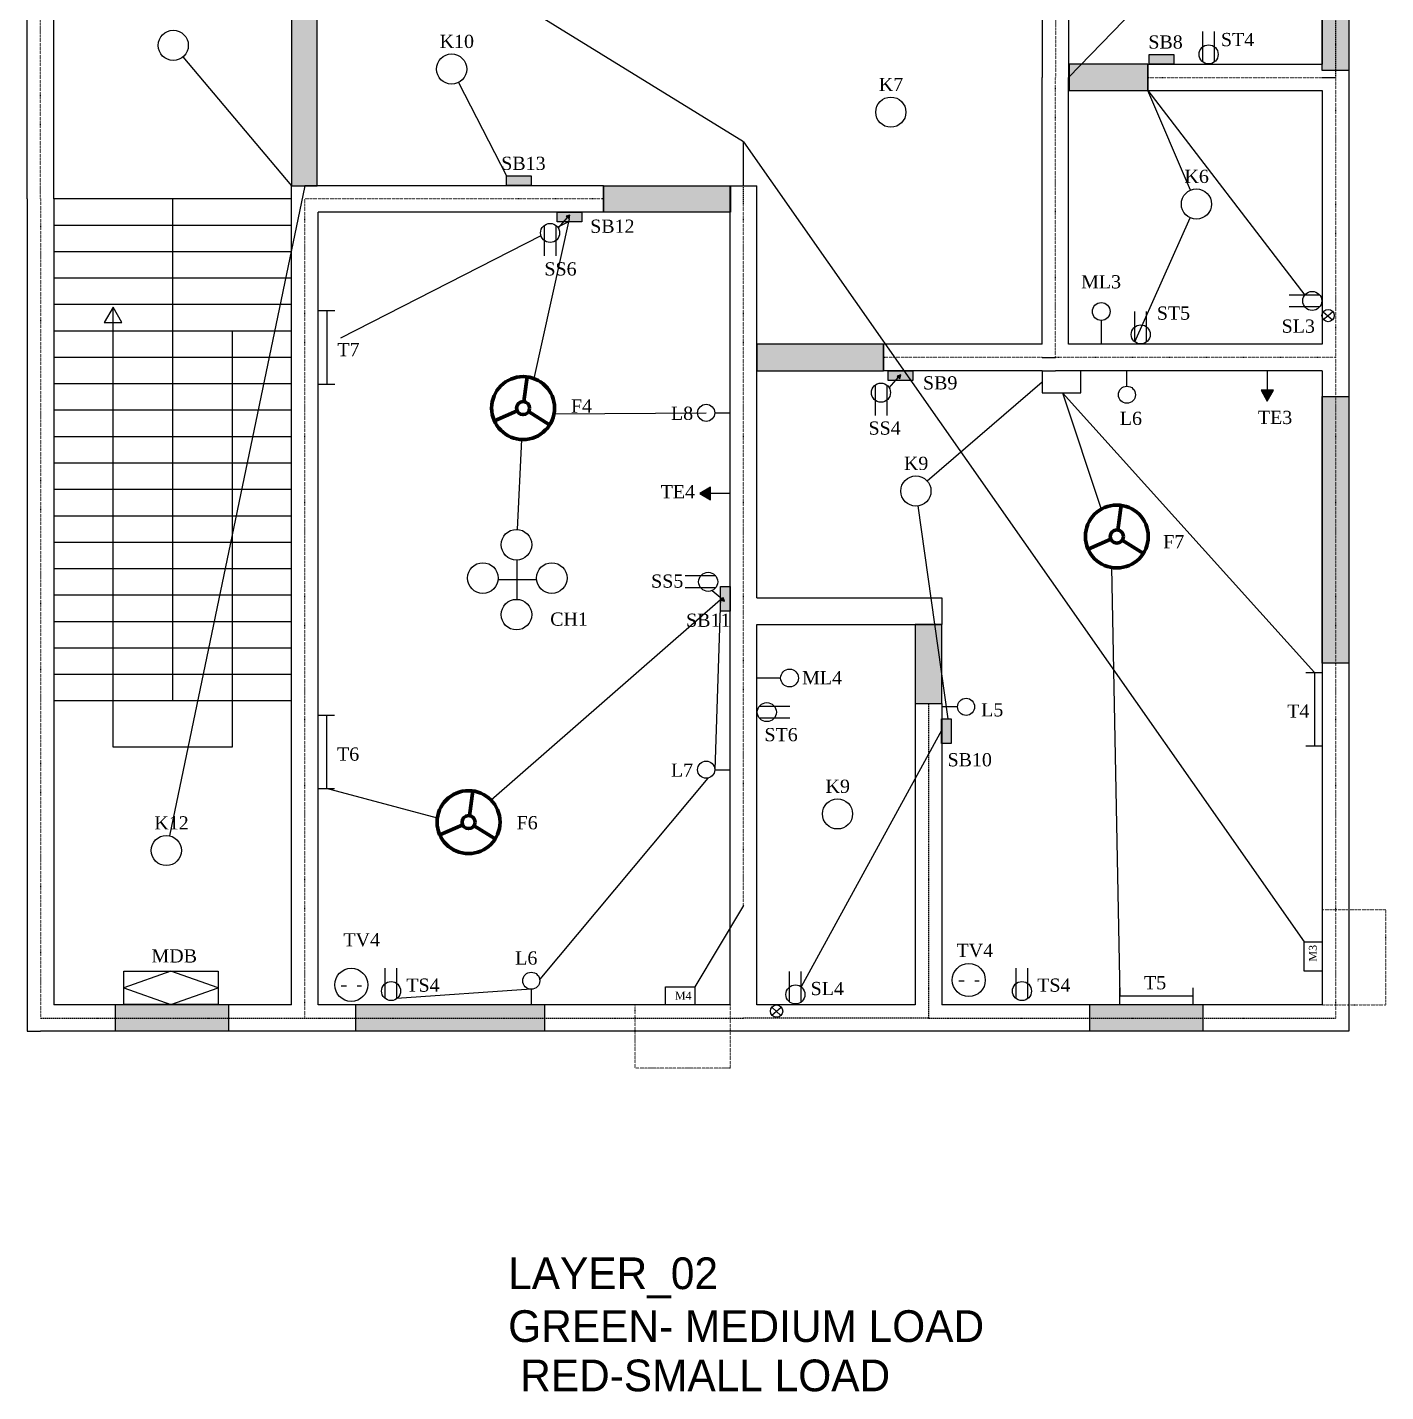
# Model space of a CAD drawing. Header units: inches. Extents: x -1325 to 3116, y -95 to 942.
# Drawn here: x 1796 to 2310, y -26 to 490 of the extents above; entities that cross this region are included whole.
import ezdxf

# ---------------------------------------------------------------- set-up
doc = ezdxf.new("R2010")
doc.units = ezdxf.units.IN
doc.header["$MEASUREMENT"] = 0
doc.linetypes.add('DASHED', pattern=[0.75, 0.5, -0.25])
doc.linetypes.add('DOT', pattern=[0.25, 0, -0.25])

msp = doc.modelspace()

# ---------------------------------------------------------------- hatches: boundary and pattern name
h = msp.add_hatch(color=256)
h.set_gradient(color1=(186, 167, 69), color2=(201, 186, 110), one_color=1, tint=0.61, name='SPHERICAL')
h.paths.add_polyline_path([(1977.53, 664.1), (1987.53, 664.1), (1987.53, 628.1), (1977.53, 628.1)])
h.paths.add_polyline_path([(1935.91, 618.1), (1905.16, 618.1), (1905.16, 628.1), (1935.91, 628.1)])
h.paths.add_polyline_path([(1905.16, 514.1), (1895.53, 514.1), (1895.53, 430.1), (1905.16, 430.1)])
h.paths.add_polyline_path([(2013.53, 430.1), (2061.58, 430.1), (2061.58, 420.1), (2013.53, 420.1)])
h.paths.add_polyline_path([(2119.53, 370.1), (2071.53, 370.1), (2071.53, 360.1), (2119.53, 360.1)])
h.paths.add_polyline_path([(2131.53, 234.1), (2141.53, 234.1), (2141.53, 264.1), (2131.53, 264.1)])
h = msp.add_hatch(color=63)
h.set_gradient(color1=(152, 176, 79), color2=(174, 193, 118), one_color=1, tint=0.61, name='SPHERICAL')
h.paths.add_polyline_path([(2285.53, 574.68), (2295.53, 574.68), (2295.53, 473.68), (2285.53, 473.68)])
h.paths.add_polyline_path([(2197.6, 120.19), (2240.38, 120.1), (2240.39, 110.1), (2197.6, 110.1)])
h.paths.add_polyline_path([(1919.79, 120.19), (1991.2, 120.1), (1991.2, 110.1), (1919.79, 110.1)])
h.paths.add_polyline_path([(1828.89, 120.19), (1871.67, 120.1), (1871.68, 110.1), (1828.89, 110.1)])
h = msp.add_hatch(color=256)
h.set_gradient(color1=(186, 167, 69), color2=(201, 186, 110), one_color=1, tint=0.61, name='SPHERICAL')
h.paths.add_polyline_path([(2179.53, 572.1), (2189.53, 572.1), (2189.53, 524.1), (2179.53, 524.1)])
h.paths.add_polyline_path([(2219.53, 476.1), (2189.74, 476.1), (2189.74, 466.1), (2219.53, 466.1)])
h = msp.add_hatch(color=256)
h.set_gradient(color1=(131, 145, 143), color2=(117, 132, 130), one_color=1, tint=0.49, name='SPHERICAL')
h.paths.add_polyline_path([(2219.99, 479.73), (2229.31, 479.73), (2229.31, 476.05), (2219.99, 476.05)])
h = msp.add_hatch(color=256)
h.set_gradient(color1=(131, 145, 143), color2=(117, 132, 130), one_color=1, tint=0.49, name='SPHERICAL')
h.paths.add_polyline_path([(1976.89, 433.81), (1986.21, 433.81), (1986.21, 430.13), (1976.89, 430.13)])
h = msp.add_hatch(color=256)
h.set_gradient(color1=(131, 145, 143), color2=(117, 132, 130), one_color=1, tint=0.49, name='SPHERICAL')
h.paths.add_polyline_path([(1996.04, 420.14), (2005.36, 420.14), (2005.36, 416.47), (1996.04, 416.47)])
h = msp.add_hatch(color=256)
h.set_gradient(color1=(7, 8, 8), color2=(28, 33, 33), one_color=1, tint=0.12, name='SPHERICAL')
h.paths.add_polyline_path([(2000.54, 417.53), (2000.85, 418.94), (1999.47, 418.51)])
h = msp.add_hatch(color=256)
h.set_gradient(color1=(131, 145, 143), color2=(117, 132, 130), one_color=1, tint=0.49, name='SPHERICAL')
h.paths.add_polyline_path([(2121.31, 360.1), (2130.63, 360.1), (2130.63, 356.43), (2121.31, 356.43)])
h = msp.add_hatch(color=256)
h.set_gradient(color1=(7, 8, 8), color2=(28, 33, 33), one_color=1, tint=0.12, name='SPHERICAL')
h.paths.add_polyline_path([(2125.72, 357.08), (2126.04, 358.49), (2124.66, 358.06)])
h = msp.add_hatch(color=256)
h.set_gradient(one_color=1, tint=1)
h.paths.add_polyline_path([(2264.73, 348.56), (2267.1, 352.67), (2262.36, 352.66)])
h = msp.add_hatch(color=256)
h.set_gradient(color1=(7, 8, 8), color2=(28, 33, 33), one_color=1, tint=0.12, name='SPHERICAL')
h.paths.add_polyline_path([(2264.73, 348.56), (2267.1, 352.67), (2262.36, 352.66)])
h = msp.add_hatch(color=63)
h.set_gradient(color1=(152, 176, 79), color2=(174, 193, 118), one_color=1, tint=0.61, name='SPHERICAL')
h.paths.add_polyline_path([(2285.53, 350.37), (2295.53, 350.37), (2295.53, 249.37), (2285.53, 249.37)])
h = msp.add_hatch(color=256)
h.set_gradient(one_color=1, tint=1)
h.paths.add_polyline_path([(2049.99, 313.64), (2054.09, 311.27), (2054.09, 316.01)])
h = msp.add_hatch(color=256)
h.set_gradient(color1=(7, 8, 8), color2=(28, 33, 33), one_color=1, tint=0.12, name='SPHERICAL')
h.paths.add_polyline_path([(2049.99, 313.64), (2054.09, 311.27), (2054.09, 316.01)])
h = msp.add_hatch(color=256)
h.set_gradient(color1=(131, 145, 143), color2=(117, 132, 130), one_color=1, tint=0.49, name='SPHERICAL')
h.paths.add_polyline_path([(2061.53, 278.41), (2061.53, 269.1), (2057.85, 269.1), (2057.85, 278.41)])
h = msp.add_hatch(color=256)
h.set_gradient(color1=(7, 8, 8), color2=(28, 33, 33), one_color=1, tint=0.12, name='SPHERICAL')
h.paths.add_polyline_path([(2057.91, 273.23), (2059.32, 272.92), (2058.89, 274.3)])
h = msp.add_hatch(color=256)
h.set_gradient(color1=(131, 145, 143), color2=(117, 132, 130), one_color=1, tint=0.49, name='SPHERICAL')
h.paths.add_polyline_path([(2145.1, 228.3), (2145.1, 218.98), (2141.42, 218.98), (2141.42, 228.3)])

# ---------------------------------------------------------------- linework, layer by layer
at = {"linetype": 'DASHED'}
for p, q in [((2290.53, 577.1), (2290.53, 471.1)), ((2136.53, 234.1), (2136.53, 115.1)), ((1800.53, 115.1), (2066.53, 115.1)), ((2136.53, 115.1), (2066.53, 115.1)), ((2136.53, 115.1), (2290.53, 115.1))]:
    msp.add_line(p, q, dxfattribs=at)
for p, q in [((2295.53, 577.1), (2295.53, 471.1)), ((2285.53, 572.1), (2285.53, 476.1)), ((1795.53, 425.1), (1795.53, 541.1)), ((1805.53, 425.1), (1805.53, 541.1)), ((2179.53, 524.1), (2179.53, 471.1)), ((2189.53, 524.1), (2189.53, 471.1)), ((2240.3, 476.98), (2240.3, 488.51)), ((2244.73, 476.95), (2244.73, 488.51)), ((2219.53, 476.1), (2285.53, 476.1)), ((2219.53, 476.1), (2219.53, 466.1)), ((2179.53, 370.1), (2179.53, 471.1)), ((2189.53, 370.1), (2189.53, 471.1)), ((2285.53, 471.1), (2290.53, 471.1)), ((2295.53, 471.1), (2295.53, 365.1)), ((2219.53, 466.1), (2285.53, 466.1)), ((2285.53, 466.1), (2285.53, 370.1)), ((1895.53, 425.1), (1895.53, 430.1)), ((1895.53, 430.1), (1900.53, 430.1)), ((2013.53, 430.1), (1900.53, 430.1)), ((2013.53, 430.1), (2013.53, 420.1)), ((2061.53, 423.1), (2061.53, 430.1)), ((2061.53, 430.1), (2071.53, 430.1)), ((2071.53, 423.1), (2071.53, 430.1)), ((1795.53, 425.1), (1795.53, 115.1)), ((1805.53, 425.1), (1805.53, 120.1)), ((1805.53, 425.1), (1805.53, 120.1)), ((1850.53, 425.1), (1805.53, 425.1)), ((1850.53, 425.1), (1850.5, 235.1)), ((1895.53, 425.1), (1850.53, 425.1)), ((1895.53, 120.1), (1895.53, 425.1)), ((1905.53, 120.1), (1905.53, 420.1)), ((2013.53, 420.1), (1905.53, 420.1)), ((2061.53, 269.1), (2061.53, 423.1)), ((2071.53, 274.1), (2071.53, 423.1)), ((1850.5, 415.1), (1805.5, 415.1)), ((1895.53, 415.1), (1850.53, 415.1)), ((1991.15, 415.09), (1991.15, 403.54)), ((1995.58, 415.06), (1995.58, 403.54)), ((1996.46, 414.05), (1999.99, 418.03)), ((1850.5, 405.1), (1805.5, 405.1)), ((1895.53, 405.1), (1850.53, 405.1)), ((1850.5, 395.1), (1805.5, 395.1)), ((1895.53, 395.1), (1850.53, 395.1)), ((2284.6, 388.69), (2273.04, 388.69)), ((1850.5, 385.1), (1805.5, 385.1)), ((1828, 375.1), (1828, 384.17)), ((1895.53, 385.1), (1850.53, 385.1)), ((1905.61, 382.84), (1911.9, 382.84)), ((1908.87, 382.84), (1908.87, 355.08)), ((2214.59, 370.99), (2214.59, 382.51)), ((2219.02, 370.95), (2219.02, 382.51)), ((2284.56, 384.26), (2273.04, 384.26)), ((2285.91, 382.43), (2289.36, 379.28)), ((2287.72, 380.95), (2289.48, 382.49)), ((2201.89, 379.12), (2201.89, 370.16)), ((2285.9, 379.48), (2287.72, 380.95)), ((1850.5, 375.1), (1805.5, 375.1)), ((1828, 217.59), (1828, 375.1)), ((1895.53, 375.1), (1850.53, 375.1)), ((1873.03, 375.1), (1873.03, 217.59)), ((2179.53, 370.1), (2119.53, 370.1)), ((2119.53, 370.1), (2119.53, 360.1)), ((2285.53, 370.1), (2189.53, 370.1)), ((1850.5, 365.1), (1805.5, 365.1)), ((1895.53, 365.1), (1850.53, 365.1)), ((2179.53, 365.1), (2184.53, 365.1)), ((2295.53, 365.1), (2295.53, 269.1)), ((2179.53, 360.1), (2119.53, 360.1)), ((2121.65, 353.6), (2125.17, 357.58)), ((2179.53, 360.1), (2184.53, 360.1)), ((2179.53, 360.1), (2179.53, 351.73)), ((2285.53, 360.1), (2184.53, 360.1)), ((2194.19, 351.73), (2194.19, 360.1)), ((2211.61, 354.23), (2211.61, 360.1)), ((2264.72, 360.19), (2264.73, 351.3)), ((2285.53, 360.1), (2285.53, 269.1)), ((1850.5, 355.1), (1805.5, 355.1)), ((1895.53, 355.1), (1850.53, 355.1)), ((1905.61, 355.05), (1911.9, 355.05)), ((2116.34, 354.65), (2116.34, 343.09)), ((2120.77, 354.61), (2120.77, 343.09)), ((2179.53, 351.73), (2194.19, 351.73)), ((1850.5, 345.1), (1805.5, 345.1)), ((1895.53, 345.1), (1850.53, 345.1)), ((2055.64, 344.14), (2061.51, 344.14)), ((1850.5, 335.1), (1805.5, 335.1)), ((1895.53, 335.1), (1850.53, 335.1)), ((1850.5, 325.1), (1805.5, 325.1)), ((1895.53, 325.1), (1850.53, 325.1)), ((1850.5, 315.1), (1805.5, 315.1)), ((1895.53, 315.1), (1850.53, 315.1)), ((2061.62, 313.64), (2052.73, 313.64)), ((1850.5, 305.1), (1805.5, 305.1)), ((1895.53, 305.1), (1850.53, 305.1)), ((1850.5, 295.1), (1805.5, 295.1)), ((1895.53, 295.1), (1850.53, 295.1)), ((1850.5, 285.1), (1805.5, 285.1)), ((1895.53, 285.1), (1850.53, 285.1)), ((1980.77, 288.45), (1980.77, 273.57)), ((1973.68, 281.13), (1988.2, 281.13)), ((2056.04, 282.4), (2044.48, 282.4)), ((1850.5, 275.1), (1805.5, 275.1)), ((1895.53, 275.1), (1850.53, 275.1)), ((2056, 277.97), (2044.48, 277.97)), ((2054.71, 276.94), (2058.41, 273.78)), ((2071.53, 274.1), (2136.53, 274.1)), ((2136.53, 274.1), (2141.53, 274.1)), ((2141.53, 274.1), (2141.53, 264.1)), ((2061.53, 120.1), (2061.53, 269.1)), ((2285.53, 269.1), (2285.53, 120.1)), ((2295.53, 269.1), (2295.53, 115.1)), ((1850.5, 265.1), (1805.5, 265.1)), ((1895.53, 265.1), (1850.53, 265.1)), ((2071.53, 120.1), (2071.53, 264.1)), ((2071.53, 264.1), (2136.53, 264.1)), ((2136.53, 264.1), (2141.53, 264.1)), ((1850.5, 255.1), (1805.5, 255.1)), ((1895.53, 255.1), (1850.53, 255.1)), ((1850.5, 245.1), (1805.5, 245.1)), ((1895.53, 245.1), (1850.53, 245.1)), ((2080.59, 243.79), (2071.63, 243.79)), ((2279.33, 245.9), (2285.62, 245.9)), ((2282.59, 245.9), (2282.59, 218.13)), ((1850.5, 235.1), (1805.5, 235.1)), ((1895.53, 235.1), (1850.53, 235.1)), ((2072.51, 233.12), (2084.04, 233.12)), ((2131.53, 234.1), (2131.53, 120.1)), ((2131.53, 234.1), (2141.53, 234.1)), ((2141.53, 234.1), (2141.53, 120.1)), ((2141.53, 234.1), (2141.53, 120.1)), ((2141.53, 234.1), (2141.53, 120.1)), ((2141.53, 234.1), (2141.53, 120.1)), ((2147.5, 232.9), (2141.63, 232.9)), ((1905.48, 229.76), (1911.77, 229.76)), ((1908.74, 229.76), (1908.74, 202)), ((2072.48, 228.69), (2084.04, 228.69)), ((1873.03, 217.59), (1828, 217.59)), ((2279.33, 218.11), (2285.62, 218.11)), ((2055.64, 209.09), (2061.51, 209.09)), ((1905.48, 201.97), (1911.77, 201.97)), ((1849.9, 132.89), (1832.08, 126.54)), ((1867.71, 126.54), (1849.9, 132.89)), ((1930.94, 122.49), (1930.94, 134.02)), ((1935.37, 122.46), (1935.37, 134.02)), ((2083.93, 121.21), (2083.93, 132.74)), ((2088.36, 121.18), (2088.36, 132.74)), ((2147.97, 129.14), (2149.97, 129.14)), ((2154.03, 129.14), (2155.67, 129.14)), ((2169.66, 122.49), (2169.66, 134.02)), ((2174.09, 122.46), (2174.09, 134.02)), ((1832.08, 126.54), (1849.9, 120.19)), ((1849.9, 120.19), (1867.71, 126.54)), ((1914.33, 127.34), (1916.33, 127.34)), ((1920.39, 127.34), (1922.03, 127.34)), ((1986.22, 125.98), (1935.37, 122.46)), ((1986.22, 125.98), (1986.22, 120.12)), ((2208.87, 120.31), (2208.87, 126.6)), ((2236.66, 120.31), (2236.66, 126.6)), ((1895.53, 120.1), (1805.53, 120.1)), ((2061.53, 120.1), (1905.53, 120.1)), ((2131.53, 120.1), (2071.53, 120.1)), ((2077.23, 119.2), (2080.68, 116.05)), ((2079.05, 117.72), (2080.8, 119.26)), ((2285.53, 120.1), (2141.53, 120.1)), ((2208.87, 123.57), (2236.64, 123.57)), ((1795.53, 115.1), (1795.53, 110.1)), ((2077.23, 116.25), (2079.05, 117.72)), ((2295.53, 115.1), (2295.53, 110.1)), ((1795.53, 110.1), (1800.53, 110.1)), ((1900.53, 110.1), (1800.53, 110.1)), ((2066.53, 110.1), (1900.53, 110.1)), ((2136.53, 110.1), (2066.53, 110.1)), ((2290.53, 110.1), (2136.53, 110.1)), ((2295.53, 110.1), (2290.53, 110.1))]:
    msp.add_line(p, q)
at = {"color": 0, "linetype": 'DOT'}
for p, q in [((1800.53, 425.1), (1800.53, 541.1)), ((2184.53, 524.1), (2184.53, 471.1)), ((2184.53, 365.1), (2184.53, 471.1)), ((2219.53, 471.1), (2285.53, 471.1)), ((2290.53, 471.1), (2290.53, 365.1)), ((1800.53, 425.1), (1800.53, 115.1)), ((1900.53, 115.1), (1900.53, 425.1)), ((2013.53, 425.1), (1900.53, 425.1)), ((2179.53, 365.1), (2119.53, 365.1)), ((2290.53, 365.1), (2184.53, 365.1)), ((2290.53, 365.1), (2290.53, 115.1))]:
    msp.add_line(p, q, dxfattribs=at)
at = {"color": 3}
for p, q in [((2066.53, 446.76), (1931.9, 529.75)), ((2066.53, 430.1), (2066.53, 446.76)), ((2066.53, 446.76), (2278.63, 144)), ((2066.53, 157.73), (2048.09, 126.91))]:
    msp.add_line(p, q, dxfattribs=at)
at = {"color": 1}
for p, q in [((2189.53, 471.1), (2230.81, 513.88)), ((1854.43, 478.85), (1895.53, 430.1)), ((1958.68, 469.17), (1976.89, 433.81)), ((2235.67, 428.4), (2219.53, 466.1)), ((2219.53, 466.1), (2278.87, 388.69)), ((1900.53, 430.1), (1849.29, 184.09)), ((2000.54, 417.53), (1987.19, 357.13)), ((2000.3, 416.47), (1996.24, 414.39)), ((2214.59, 370.99), (2235.59, 417.95)), ((1989.9, 411.16), (1914.06, 372.42)), ((2179.53, 355.78), (2136.07, 318.29)), ((2187.28, 351.73), (2201.82, 307.64)), ((2187.28, 351.73), (2282.59, 245.9)), ((1994.83, 343.81), (2052.4, 344.14)), ((1982.54, 334.07), (1980.9, 300.03)), ((2132.54, 308.91), (2143.8, 228.3)), ((2205.37, 296.85), (2205.56, 296.3)), ((2205.76, 285.62), (2208.87, 123.57)), ((2057.85, 274.26), (2055.64, 209.09)), ((2057.85, 273.39), (1971.01, 197.57)), ((2141.53, 224.14), (2088.36, 126.9)), ((1950.7, 190.76), (1908.74, 202)), ((2052.98, 205.9), (1989.41, 129.79))]:
    msp.add_line(p, q, dxfattribs=at)
at = {"color": 3, "linetype": 'DASHED'}
msp.add_line((2066.53, 423.1), (2066.53, 430.1), dxfattribs=at)
at = {"color": 3, "linetype": 'DOT'}
for p, q in [((2066.53, 269.1), (2066.53, 423.1)), ((2066.53, 157.73), (2066.53, 269.1))]:
    msp.add_line(p, q, dxfattribs=at)
at = {"lineweight": 70}
for p, q in [((1983.46, 348.39), (1984.71, 357.74)), ((1980.88, 344.91), (1972.25, 341.12)), ((1985.18, 344.59), (1993.17, 339.57)), ((2208.13, 299.79), (2209.39, 309.14)), ((2205.56, 296.3), (2196.92, 292.51)), ((2209.85, 295.99), (2217.84, 290.96)), ((1962.84, 191.69), (1964.1, 201.04)), ((1960.27, 188.2), (1951.63, 184.41)), ((1964.57, 187.89), (1972.55, 182.87))]:
    msp.add_line(p, q, dxfattribs=at)
at = {"color": 7, "linetype": 'DOT'}
for p, q in [((2309.53, 156.1), (2285.53, 156.1)), ((2309.53, 120.1), (2309.53, 156.1)), ((2025.53, 96.1), (2025.53, 120.1)), ((2061.53, 120.1), (2061.53, 96.1)), ((2285.53, 120.1), (2309.53, 120.1)), ((2061.53, 96.1), (2025.53, 96.1))]:
    msp.add_line(p, q, dxfattribs=at)
for points in [[(2285.53, 574.68), (2295.53, 574.68), (2295.53, 473.68), (2285.53, 473.68)], [(1905.16, 514.1), (1895.53, 514.1), (1895.53, 430.1), (1905.16, 430.1)], [(2219.53, 476.1), (2189.74, 476.1), (2189.74, 466.1), (2219.53, 466.1)], [(2219.99, 479.73), (2229.31, 479.73), (2229.31, 476.05), (2219.99, 476.05)], [(1976.89, 433.81), (1986.21, 433.81), (1986.21, 430.13), (1976.89, 430.13)], [(2013.53, 430.1), (2061.58, 430.1), (2061.58, 420.1), (2013.53, 420.1)], [(1996.04, 420.14), (2005.36, 420.14), (2005.36, 416.47), (1996.04, 416.47)], [(2000.54, 417.53), (2000.85, 418.94), (1999.47, 418.51)], [(1827.99, 384.18), (1824.63, 378.37), (1831.35, 378.37)], [(2119.53, 370.1), (2071.53, 370.1), (2071.53, 360.1), (2119.53, 360.1)], [(2121.31, 360.1), (2130.63, 360.1), (2130.63, 356.43), (2121.31, 356.43)], [(2125.72, 357.08), (2126.04, 358.49), (2124.66, 358.06)], [(2264.73, 348.56), (2267.1, 352.67), (2262.36, 352.66)], [(2285.53, 350.37), (2295.53, 350.37), (2295.53, 249.37), (2285.53, 249.37)], [(2049.99, 313.64), (2054.09, 311.27), (2054.09, 316.01)], [(2061.53, 278.41), (2061.53, 269.1), (2057.85, 269.1), (2057.85, 278.41)], [(2057.91, 273.23), (2059.32, 272.92), (2058.89, 274.3)], [(2131.53, 234.1), (2141.53, 234.1), (2141.53, 264.1), (2131.53, 264.1)], [(2145.1, 228.3), (2145.1, 218.98), (2141.42, 218.98), (2141.42, 228.3)], [(2278.63, 132.9), (2278.63, 144), (2285.48, 144), (2285.48, 132.9)], [(1832.08, 132.89), (1867.71, 132.89), (1867.71, 120.19), (1832.08, 120.19)], [(2036.99, 126.91), (2048.09, 126.91), (2048.09, 120.06), (2036.99, 120.06)], [(1828.89, 120.19), (1871.67, 120.1), (1871.68, 110.1), (1828.89, 110.1)], [(1919.79, 120.19), (1991.2, 120.1), (1991.2, 110.1), (1919.79, 110.1)], [(2197.6, 120.19), (2240.38, 120.1), (2240.39, 110.1), (2197.6, 110.1)]]:
    msp.add_lwpolyline(points, close=True)
for centre, radius in [((1850.75, 483.22), 5.71), ((2242.53, 479.81), 3.61), ((1956.07, 474.24), 5.71), ((2122.27, 457.94), 5.71), ((2237.91, 423.16), 5.71), ((1993.35, 412.23), 3.61), ((1993.35, 412.23), 3.61), ((2281.73, 386.5), 3.61), ((2281.73, 386.5), 3.61), ((2201.89, 382.49), 3.37), ((2287.72, 380.95), 2.34), ((2216.83, 373.82), 3.61), ((2118.54, 351.78), 3.61), ((2211.61, 350.99), 3.24), ((2052.4, 344.14), 3.24), ((2131.76, 314.56), 5.71), ((1980.61, 294.24), 5.79), ((1967.91, 281.61), 5.79), ((1993.98, 281.61), 5.79), ((2053.17, 280.2), 3.61), ((2053.17, 280.2), 3.61), ((1980.61, 267.77), 5.79), ((2083.96, 243.79), 3.37), ((2075.35, 230.88), 3.61), ((2150.74, 232.9), 3.24), ((2052.4, 209.09), 3.24), ((2102.1, 192.36), 5.71), ((1848.13, 178.5), 5.71), ((2151.76, 129.49), 6.26), ((1918.12, 127.68), 6.26), ((1986.22, 129.22), 3.24), ((1933.18, 125.32), 3.61), ((1933.18, 125.32), 3.61), ((2086.17, 124.04), 3.61), ((2086.17, 124.04), 3.61), ((2171.9, 125.32), 3.61), ((2171.9, 125.32), 3.61), ((2079.05, 117.72), 2.34)]:
    msp.add_circle(centre, radius)
at = {"lineweight": 70}
for centre, radius in [((1983.12, 345.95), 11.9), ((1983.12, 345.95), 2.47), ((2207.79, 297.34), 11.9), ((2207.79, 297.34), 2.47), ((1962.51, 189.25), 11.9), ((1962.51, 189.25), 2.47)]:
    msp.add_circle(centre, radius, dxfattribs=at)

# ---------------------------------------------------------------- texts
msp.add_text('LAYER_02', height=12).set_placement((1977.48, 12.52))
at = {"color": 3}
msp.add_text('GREEN- MEDIUM LOAD', height=12, dxfattribs=at).set_placement((1977.48, -7.48))
at = {"color": 1}
msp.add_text('RED-SMALL LOAD', height=12, dxfattribs=at).set_placement((1982.02, -26.14))
at = {"char_height": 5, "width": 3.202, "attachment_point": 1}
for s, insert in [('{\\fTimes New Roman|b0|i0|c0|p18;K10}', (1951.55, 487.21)), ('{\\fTimes New Roman|b0|i0|c0|p18;SB8}', (2219.71, 486.98)), ('{\\fTimes New Roman|b0|i0|c0|p18;ST4}', (2247.18, 487.91)), ('{\\fTimes New Roman|b0|i0|c0|p18;K7}', (2117.74, 470.91)), ('{\\fTimes New Roman|b0|i0|c0|p18;SB13}', (1974.87, 441.07)), ('{\\fTimes New Roman|b0|i0|c0|p18;K6}', (2233.39, 436.13)), ('{\\fTimes New Roman|b0|i0|c0|p18;SB12}', (2008.51, 417.27)), ('{\\fTimes New Roman|b0|i0|c0|p18;SS6}', (1991.19, 401.12)), ('{\\fTimes New Roman|b0|i0|c0|p18;ML3}', (2194.29, 396.24)), ('{\\fTimes New Roman|b0|i0|c0|p18;ST5}', (2222.92, 384.39)), ('{\\fTimes New Roman|b0|i0|c0|p18;SL3}', (2270.15, 379.47)), ('{\\fTimes New Roman|b0|i0|c0|p18;SB9}', (2134.44, 357.99)), ('{\\fTimes New Roman|b0|i0|c0|p18;F4}', (2001.23, 349.24)), ('{\\fTimes New Roman|b0|i0|c0|p18;L8}', (2039.08, 346.48)), ('{\\fTimes New Roman|b0|i0|c0|p18;SS4}', (2113.82, 340.88)), ('{\\fTimes New Roman|b0|i0|c0|p18;L6}', (2208.91, 344.55)), ('{\\fTimes New Roman|b0|i0|c0|p18;TE3}', (2261.15, 344.91)), ('{\\fTimes New Roman|b0|i0|c0|p18;K9}', (2127.23, 327.53)), ('{\\fTimes New Roman|b0|i0|c0|p18;TE4}', (2035.18, 316.8)), ('{\\fTimes New Roman|b0|i0|c0|p18;F7}', (2225.34, 297.87)), ('{\\fTimes New Roman|b0|i0|c0|p18;SS5}', (2031.57, 282.97)), ('{\\fTimes New Roman|b0|i0|c0|p18;CH1}', (1993.4, 268.58)), ('{\\fTimes New Roman|b0|i0|c0|p18;SB11}', (2044.8, 268.16)), ('{\\fTimes New Roman|b0|i0|c0|p18;ML4}', (2088.71, 246.39)), ('{\\fTimes New Roman|b0|i0|c0|p18;L5}', (2156.44, 234.26)), ('{\\fTimes New Roman|b0|i0|c0|p18;\\C5;T4}', (2272.24, 233.76)), ('{\\fTimes New Roman|b0|i0|c0|p18;ST6}', (2074.46, 224.87)), ('{\\fTimes New Roman|b0|i0|c0|p18;\\C5;T6}', (1912.73, 217.5)), ('{\\fTimes New Roman|b0|i0|c0|p18;SB10}', (2143.73, 215.36)), ('{\\fTimes New Roman|b0|i0|c0|p18;L7}', (2039.08, 211.43)), ('{\\fTimes New Roman|b0|i0|c0|p18;K9}', (2097.58, 205.33)), ('{\\fTimes New Roman|b0|i0|c0|p18;K12}', (1843.6, 191.47)), ('{\\fTimes New Roman|b0|i0|c0|p18;F6}', (1980.68, 191.53)), ('{\\fTimes New Roman|b0|i0|c0|p18;TV4}', (1915.13, 147.22)), ('{\\fTimes New Roman|b0|i0|c0|p18;MDB}', (1842.53, 141.13)), ('{\\fTimes New Roman|b0|i0|c0|p18;L6}', (1980.16, 140.33)), ('{\\fTimes New Roman|b0|i0|c0|p18;TV4}', (2147.13, 143.2)), ('{\\fTimes New Roman|b0|i0|c0|p18;TS4}', (1938.94, 130.06)), ('{\\fTimes New Roman|b0|i0|c0|p18;TS4}', (2177.66, 130.06)), ('{\\fTimes New Roman|b0|i0|c0|p18;\\C5;T5}', (2218.08, 130.98)), ('{\\fTimes New Roman|b0|i0|c0|p18;SL4}', (2091.92, 128.78))]:
    msp.add_mtext(s, dxfattribs=dict(at, insert=insert))
at = {"color": 1, "insert": (1912.86, 370.58), "char_height": 5, "width": 3.202, "attachment_point": 1}
msp.add_mtext('{\\fTimes New Roman|b0|i0|c0|p18;\\C5;T7}', dxfattribs=at)
at = {"insert": (2280.45, 136.49), "char_height": 3, "attachment_point": 1, "rotation": 90}
msp.add_mtext('{\\fTimes New Roman|b0|i0|c0|p18;M3}', dxfattribs=at)
at = {"insert": (2040.58, 125.08), "char_height": 3, "attachment_point": 1}
msp.add_mtext('{\\fTimes New Roman|b0|i0|c0|p18;M4}', dxfattribs=at)

doc.saveas('drawing.dxf')
